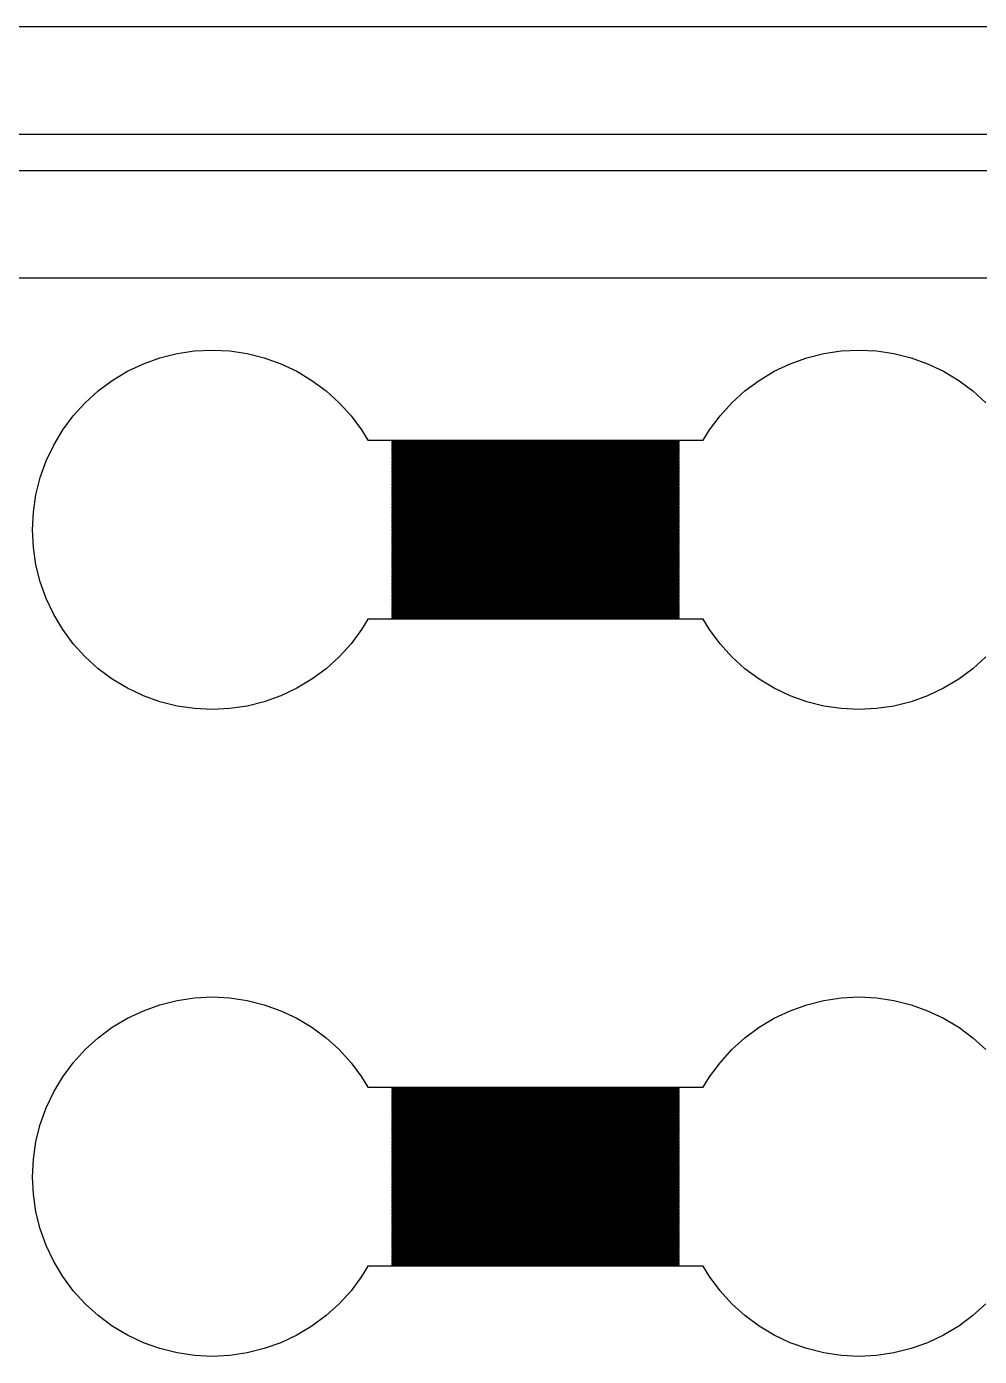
# Model space of a CAD drawing. Extents: x -16 to 132, y -40 to 113.
# Drawn here: x 57.18 to 70.74, y 57.27 to 76.18 of the extents above; entities that cross this region are included whole.
import ezdxf

# ---------------------------------------------------------------- set-up
doc = ezdxf.new("R2010")
doc.units = 0

msp = doc.modelspace()

# ---------------------------------------------------------------- linework, layer by layer
for p, q in [((-2.55649, 76.1837), (112.997, 76.1837)), ((111.463, 74.6498), (-1.0226, 74.6498)), ((-0.51129, 74.1385), (110.952, 74.1385)), ((109.418, 72.6046), (1.0226, 72.6046)), ((59.08, 71.4719), (59.3233, 71.5329)), ((59.3233, 71.5329), (59.5715, 71.5697)), ((59.5715, 71.5697), (59.8221, 71.582)), ((59.8221, 71.582), (60.0727, 71.5697)), ((60.0727, 71.5697), (60.3208, 71.5329)), ((60.3208, 71.5329), (60.5642, 71.4719)), ((68.2834, 71.4719), (68.5267, 71.5329)), ((68.5267, 71.5329), (68.7749, 71.5697)), ((68.7749, 71.5697), (69.0255, 71.582)), ((69.0255, 71.582), (69.2761, 71.5697)), ((69.2761, 71.5697), (69.5242, 71.5329)), ((69.5242, 71.5329), (69.7676, 71.4719)), ((58.617, 71.2801), (58.8438, 71.3874)), ((58.8438, 71.3874), (59.08, 71.4719)), ((60.5642, 71.4719), (60.8004, 71.3874)), ((60.8004, 71.3874), (61.0272, 71.2801)), ((67.8204, 71.2801), (68.0472, 71.3874)), ((68.0472, 71.3874), (68.2834, 71.4719)), ((69.7676, 71.4719), (70.0038, 71.3874)), ((70.0038, 71.3874), (70.2306, 71.2801)), ((58.2003, 71.0017), (58.4018, 71.1511)), ((58.4018, 71.1511), (58.617, 71.2801)), ((61.0272, 71.2801), (61.2424, 71.1511)), ((61.2424, 71.1511), (61.4439, 71.0017)), ((67.4037, 71.0017), (67.6052, 71.1511)), ((67.6052, 71.1511), (67.8204, 71.2801)), ((70.2306, 71.2801), (70.4458, 71.1511)), ((70.4458, 71.1511), (70.6473, 71.0017)), ((58.0144, 70.8332), (58.2003, 71.0017)), ((61.4439, 71.0017), (61.6298, 70.8332)), ((67.2178, 70.8332), (67.4037, 71.0017)), ((70.6473, 71.0017), (70.8332, 70.8332)), ((57.8459, 70.6473), (58.0144, 70.8332)), ((61.6298, 70.8332), (61.7983, 70.6473)), ((67.0493, 70.6473), (67.2178, 70.8332)), ((57.6965, 70.4458), (57.8459, 70.6473)), ((61.7983, 70.6473), (61.9477, 70.4458)), ((66.8998, 70.4458), (67.0493, 70.6473)), ((57.5675, 70.2306), (57.6965, 70.4458)), ((61.9477, 70.4458), (62.0359, 70.2986)), ((66.8116, 70.2986), (66.8998, 70.4458)), ((57.4602, 70.0038), (57.5675, 70.2306)), ((62.0359, 70.2986), (66.8116, 70.2986)), ((66.469, 70.2884), (62.3786, 70.2884)), ((62.3786, 70.2884), (62.3786, 70.2782)), ((62.3786, 70.2782), (66.469, 70.2782)), ((66.469, 70.2679), (62.3786, 70.2679)), ((62.3786, 70.2679), (62.3786, 70.2577)), ((62.3786, 70.2577), (66.469, 70.2577)), ((66.469, 70.2475), (62.3786, 70.2475)), ((62.3786, 70.2475), (62.3786, 70.2373)), ((62.3786, 70.2373), (66.469, 70.2373)), ((66.469, 70.227), (62.3786, 70.227)), ((62.3786, 70.227), (62.3786, 70.2168)), ((62.3786, 70.2168), (66.469, 70.2168)), ((66.469, 70.2066), (62.3786, 70.2066)), ((62.3786, 70.2066), (62.3786, 70.1964)), ((62.3786, 70.1964), (66.469, 70.1964)), ((66.469, 70.2782), (66.469, 70.2884)), ((66.469, 70.2577), (66.469, 70.2679)), ((66.469, 70.2373), (66.469, 70.2475)), ((66.469, 70.2168), (66.469, 70.227)), ((66.469, 70.1964), (66.469, 70.2066)), ((57.3757, 69.7676), (57.4602, 70.0038)), ((66.469, 70.1861), (62.3786, 70.1861)), ((62.3786, 70.1861), (62.3786, 70.1759)), ((62.3786, 70.1759), (66.469, 70.1759)), ((66.469, 70.1657), (62.3786, 70.1657)), ((62.3786, 70.1657), (62.3786, 70.1555)), ((62.3786, 70.1555), (66.469, 70.1555)), ((66.469, 70.1452), (62.3786, 70.1452)), ((62.3786, 70.1452), (62.3786, 70.135)), ((62.3786, 70.135), (66.469, 70.135)), ((66.469, 70.1248), (62.3786, 70.1248)), ((62.3786, 70.1248), (62.3786, 70.1145)), ((62.3786, 70.1145), (66.469, 70.1145)), ((66.469, 70.1043), (62.3786, 70.1043)), ((62.3786, 70.1043), (62.3786, 70.0941)), ((62.3786, 70.0941), (66.469, 70.0941)), ((66.469, 70.0839), (62.3786, 70.0839)), ((62.3786, 70.0839), (62.3786, 70.0737)), ((62.3786, 70.0737), (66.469, 70.0737)), ((66.469, 70.0634), (62.3786, 70.0634)), ((62.3786, 70.0634), (62.3786, 70.0532)), ((62.3786, 70.0532), (66.469, 70.0532)), ((66.469, 70.043), (62.3786, 70.043)), ((62.3786, 70.043), (62.3786, 70.0327)), ((62.3786, 70.0327), (66.469, 70.0327)), ((66.469, 70.0225), (62.3786, 70.0225)), ((62.3786, 70.0225), (62.3786, 70.0123)), ((62.3786, 70.0123), (66.469, 70.0123)), ((66.469, 70.0021), (62.3786, 70.0021)), ((62.3786, 70.0021), (62.3786, 69.9918)), ((66.469, 70.1759), (66.469, 70.1861)), ((66.469, 70.1555), (66.469, 70.1657)), ((66.469, 70.135), (66.469, 70.1452)), ((66.469, 70.1145), (66.469, 70.1248)), ((66.469, 70.0941), (66.469, 70.1043)), ((66.469, 70.0737), (66.469, 70.0839)), ((66.469, 70.0532), (66.469, 70.0634)), ((66.469, 70.0327), (66.469, 70.043)), ((66.469, 70.0123), (66.469, 70.0225)), ((66.469, 69.9918), (66.469, 70.0021)), ((62.3786, 69.9918), (66.469, 69.9918)), ((66.469, 69.9816), (62.3786, 69.9816)), ((62.3786, 69.9816), (62.3786, 69.9714)), ((62.3786, 69.9714), (66.469, 69.9714)), ((66.469, 69.9612), (62.3786, 69.9612)), ((62.3786, 69.9612), (62.3786, 69.9509)), ((62.3786, 69.9509), (66.469, 69.9509)), ((66.469, 69.9407), (62.3786, 69.9407)), ((62.3786, 69.9407), (62.3786, 69.9305)), ((62.3786, 69.9305), (66.469, 69.9305)), ((66.469, 69.9203), (62.3786, 69.9203)), ((62.3786, 69.9203), (62.3786, 69.91)), ((62.3786, 69.91), (66.469, 69.91)), ((66.469, 69.8998), (62.3786, 69.8998)), ((62.3786, 69.8998), (62.3786, 69.8896)), ((62.3786, 69.8896), (66.469, 69.8896)), ((66.469, 69.8793), (62.3786, 69.8793)), ((62.3786, 69.8793), (62.3786, 69.8691)), ((62.3786, 69.8691), (66.469, 69.8691)), ((66.469, 69.8589), (62.3786, 69.8589)), ((62.3786, 69.8589), (62.3786, 69.8487)), ((62.3786, 69.8487), (66.469, 69.8487)), ((66.469, 69.8385), (62.3786, 69.8385)), ((62.3786, 69.8385), (62.3786, 69.8282)), ((62.3786, 69.8282), (66.469, 69.8282)), ((66.469, 69.818), (62.3786, 69.818)), ((62.3786, 69.818), (62.3786, 69.8078)), ((62.3786, 69.8078), (66.469, 69.8078)), ((66.469, 69.9714), (66.469, 69.9816)), ((66.469, 69.9509), (66.469, 69.9612)), ((66.469, 69.9305), (66.469, 69.9407)), ((66.469, 69.91), (66.469, 69.9203)), ((66.469, 69.8896), (66.469, 69.8998)), ((66.469, 69.8691), (66.469, 69.8793)), ((66.469, 69.8487), (66.469, 69.8589)), ((66.469, 69.8282), (66.469, 69.8385)), ((66.469, 69.8078), (66.469, 69.818)), ((57.3147, 69.5242), (57.3757, 69.7676)), ((66.469, 69.7975), (62.3786, 69.7975)), ((62.3786, 69.7975), (62.3786, 69.7873)), ((62.3786, 69.7873), (66.469, 69.7873)), ((66.469, 69.7771), (62.3786, 69.7771)), ((62.3786, 69.7771), (62.3786, 69.7669)), ((62.3786, 69.7669), (66.469, 69.7669)), ((66.469, 69.7567), (62.3786, 69.7567)), ((62.3786, 69.7567), (62.3786, 69.7464)), ((62.3786, 69.7464), (66.469, 69.7464)), ((66.469, 69.7362), (62.3786, 69.7362)), ((62.3786, 69.7362), (62.3786, 69.726)), ((62.3786, 69.726), (66.469, 69.726)), ((66.469, 69.7157), (62.3786, 69.7157)), ((62.3786, 69.7157), (62.3786, 69.7055)), ((62.3786, 69.7055), (66.469, 69.7055)), ((66.469, 69.6953), (62.3786, 69.6953)), ((62.3786, 69.6953), (62.3786, 69.6851)), ((62.3786, 69.6851), (66.469, 69.6851)), ((66.469, 69.6748), (62.3786, 69.6748)), ((62.3786, 69.6748), (62.3786, 69.6646)), ((62.3786, 69.6646), (66.469, 69.6646)), ((66.469, 69.6544), (62.3786, 69.6544)), ((62.3786, 69.6544), (62.3786, 69.6442)), ((62.3786, 69.6442), (66.469, 69.6442)), ((66.469, 69.6339), (62.3786, 69.6339)), ((62.3786, 69.6339), (62.3786, 69.6237)), ((62.3786, 69.6237), (66.469, 69.6237)), ((66.469, 69.7873), (66.469, 69.7975)), ((66.469, 69.7669), (66.469, 69.7771)), ((66.469, 69.7464), (66.469, 69.7567)), ((66.469, 69.726), (66.469, 69.7362)), ((66.469, 69.7055), (66.469, 69.7157)), ((66.469, 69.6851), (66.469, 69.6953)), ((66.469, 69.6646), (66.469, 69.6748)), ((66.469, 69.6442), (66.469, 69.6544)), ((66.469, 69.6237), (66.469, 69.6339)), ((57.2779, 69.2761), (57.3147, 69.5242)), ((66.469, 69.6135), (62.3786, 69.6135)), ((62.3786, 69.6135), (62.3786, 69.6032)), ((62.3786, 69.6032), (66.469, 69.6032)), ((66.469, 69.593), (62.3786, 69.593)), ((62.3786, 69.593), (62.3786, 69.5828)), ((62.3786, 69.5828), (66.469, 69.5828)), ((66.469, 69.5726), (62.3786, 69.5726)), ((62.3786, 69.5726), (62.3786, 69.5623)), ((62.3786, 69.5623), (66.469, 69.5623)), ((66.469, 69.5521), (62.3786, 69.5521)), ((62.3786, 69.5521), (62.3786, 69.5419)), ((62.3786, 69.5419), (66.469, 69.5419)), ((66.469, 69.5317), (62.3786, 69.5317)), ((62.3786, 69.5317), (62.3786, 69.5214)), ((62.3786, 69.5214), (66.469, 69.5214)), ((66.469, 69.5112), (62.3786, 69.5112)), ((62.3786, 69.5112), (62.3786, 69.501)), ((62.3786, 69.501), (66.469, 69.501)), ((66.469, 69.4908), (62.3786, 69.4908)), ((62.3786, 69.4908), (62.3786, 69.4805)), ((62.3786, 69.4805), (66.469, 69.4805)), ((66.469, 69.4703), (62.3786, 69.4703)), ((62.3786, 69.4703), (62.3786, 69.4601)), ((62.3786, 69.4601), (66.469, 69.4601)), ((66.469, 69.4499), (62.3786, 69.4499)), ((62.3786, 69.4499), (62.3786, 69.4397)), ((62.3786, 69.4397), (66.469, 69.4397)), ((66.469, 69.6032), (66.469, 69.6135)), ((66.469, 69.5828), (66.469, 69.593)), ((66.469, 69.5623), (66.469, 69.5726)), ((66.469, 69.5419), (66.469, 69.5521)), ((66.469, 69.5214), (66.469, 69.5317)), ((66.469, 69.501), (66.469, 69.5112)), ((66.469, 69.4805), (66.469, 69.4908)), ((66.469, 69.4601), (66.469, 69.4703)), ((66.469, 69.4397), (66.469, 69.4499)), ((57.2656, 69.0255), (57.2779, 69.2761)), ((66.469, 69.4294), (62.3786, 69.4294)), ((62.3786, 69.4294), (62.3786, 69.4192)), ((62.3786, 69.4192), (66.469, 69.4192)), ((66.469, 69.409), (62.3786, 69.409)), ((62.3786, 69.409), (62.3786, 69.3987)), ((62.3786, 69.3987), (66.469, 69.3987)), ((66.469, 69.3885), (62.3786, 69.3885)), ((62.3786, 69.3885), (62.3786, 69.3783)), ((62.3786, 69.3783), (66.469, 69.3783)), ((66.469, 69.3681), (62.3786, 69.3681)), ((62.3786, 69.3681), (62.3786, 69.3578)), ((62.3786, 69.3578), (66.469, 69.3578)), ((66.469, 69.3476), (62.3786, 69.3476)), ((62.3786, 69.3476), (62.3786, 69.3374)), ((62.3786, 69.3374), (66.469, 69.3374)), ((66.469, 69.3272), (62.3786, 69.3272)), ((62.3786, 69.3272), (62.3786, 69.3169)), ((62.3786, 69.3169), (66.469, 69.3169)), ((66.469, 69.3067), (62.3786, 69.3067)), ((62.3786, 69.3067), (62.3786, 69.2965)), ((62.3786, 69.2965), (66.469, 69.2965)), ((66.469, 69.2862), (62.3786, 69.2862)), ((62.3786, 69.2862), (62.3786, 69.276)), ((62.3786, 69.276), (66.469, 69.276)), ((66.469, 69.2658), (62.3786, 69.2658)), ((62.3786, 69.2658), (62.3786, 69.2556)), ((62.3786, 69.2556), (66.469, 69.2556)), ((66.469, 69.2453), (62.3786, 69.2453)), ((62.3786, 69.2453), (62.3786, 69.2351)), ((66.469, 69.4192), (66.469, 69.4294)), ((66.469, 69.3987), (66.469, 69.409)), ((66.469, 69.3783), (66.469, 69.3885)), ((66.469, 69.3578), (66.469, 69.3681)), ((66.469, 69.3374), (66.469, 69.3476)), ((66.469, 69.3169), (66.469, 69.3272)), ((66.469, 69.2965), (66.469, 69.3067)), ((66.469, 69.276), (66.469, 69.2862)), ((66.469, 69.2556), (66.469, 69.2658)), ((66.469, 69.2351), (66.469, 69.2453)), ((62.3786, 69.2351), (66.469, 69.2351)), ((66.469, 69.2249), (62.3786, 69.2249)), ((62.3786, 69.2249), (62.3786, 69.2147)), ((62.3786, 69.2147), (66.469, 69.2147)), ((66.469, 69.2044), (62.3786, 69.2044)), ((62.3786, 69.2044), (62.3786, 69.1942)), ((62.3786, 69.1942), (66.469, 69.1942)), ((66.469, 69.184), (62.3786, 69.184)), ((62.3786, 69.184), (62.3786, 69.1738)), ((62.3786, 69.1738), (66.469, 69.1738)), ((66.469, 69.1635), (62.3786, 69.1635)), ((62.3786, 69.1635), (62.3786, 69.1533)), ((62.3786, 69.1533), (66.469, 69.1533)), ((66.469, 69.1431), (62.3786, 69.1431)), ((62.3786, 69.1431), (62.3786, 69.1329)), ((62.3786, 69.1329), (66.469, 69.1329)), ((66.469, 69.1226), (62.3786, 69.1226)), ((62.3786, 69.1226), (62.3786, 69.1124)), ((62.3786, 69.1124), (66.469, 69.1124)), ((66.469, 69.1022), (62.3786, 69.1022)), ((62.3786, 69.1022), (62.3786, 69.0919)), ((62.3786, 69.0919), (66.469, 69.0919)), ((66.469, 69.0817), (62.3786, 69.0817)), ((62.3786, 69.0817), (62.3786, 69.0715)), ((62.3786, 69.0715), (66.469, 69.0715)), ((66.469, 69.0613), (62.3786, 69.0613)), ((62.3786, 69.0613), (62.3786, 69.0511)), ((62.3786, 69.0511), (66.469, 69.0511)), ((66.469, 69.2147), (66.469, 69.2249)), ((66.469, 69.1942), (66.469, 69.2044)), ((66.469, 69.1738), (66.469, 69.184)), ((66.469, 69.1533), (66.469, 69.1635)), ((66.469, 69.1329), (66.469, 69.1431)), ((66.469, 69.1124), (66.469, 69.1226)), ((66.469, 69.0919), (66.469, 69.1022)), ((66.469, 69.0715), (66.469, 69.0817)), ((66.469, 69.0511), (66.469, 69.0613)), ((57.2779, 68.7749), (57.2656, 69.0255)), ((66.469, 69.0408), (62.3786, 69.0408)), ((62.3786, 69.0408), (62.3786, 69.0306)), ((62.3786, 69.0306), (66.469, 69.0306)), ((66.469, 69.0204), (62.3786, 69.0204)), ((62.3786, 69.0204), (62.3786, 69.0101)), ((62.3786, 69.0101), (66.469, 69.0101)), ((66.469, 68.9999), (62.3786, 68.9999)), ((62.3786, 68.9999), (62.3786, 68.9897)), ((62.3786, 68.9897), (66.469, 68.9897)), ((66.469, 68.9795), (62.3786, 68.9795)), ((62.3786, 68.9795), (62.3786, 68.9693)), ((62.3786, 68.9693), (66.469, 68.9693)), ((66.469, 68.959), (62.3786, 68.959)), ((62.3786, 68.959), (62.3786, 68.9488)), ((62.3786, 68.9488), (66.469, 68.9488)), ((66.469, 68.9386), (62.3786, 68.9386)), ((62.3786, 68.9386), (62.3786, 68.9284)), ((62.3786, 68.9284), (66.469, 68.9284)), ((66.469, 68.9181), (62.3786, 68.9181)), ((62.3786, 68.9181), (62.3786, 68.9079)), ((62.3786, 68.9079), (66.469, 68.9079)), ((66.469, 68.8977), (62.3786, 68.8977)), ((62.3786, 68.8977), (62.3786, 68.8875)), ((62.3786, 68.8875), (66.469, 68.8875)), ((66.469, 68.8772), (62.3786, 68.8772)), ((62.3786, 68.8772), (62.3786, 68.867)), ((62.3786, 68.867), (66.469, 68.867)), ((66.469, 69.0306), (66.469, 69.0408)), ((66.469, 69.0101), (66.469, 69.0204)), ((66.469, 68.9897), (66.469, 68.9999)), ((66.469, 68.9693), (66.469, 68.9795)), ((66.469, 68.9488), (66.469, 68.959)), ((66.469, 68.9284), (66.469, 68.9386)), ((66.469, 68.9079), (66.469, 68.9181)), ((66.469, 68.8875), (66.469, 68.8977)), ((66.469, 68.867), (66.469, 68.8772)), ((57.3147, 68.5267), (57.2779, 68.7749)), ((66.469, 68.8568), (62.3786, 68.8568)), ((62.3786, 68.8568), (62.3786, 68.8465)), ((62.3786, 68.8465), (66.469, 68.8465)), ((66.469, 68.8363), (62.3786, 68.8363)), ((62.3786, 68.8363), (62.3786, 68.8261)), ((62.3786, 68.8261), (66.469, 68.8261)), ((66.469, 68.8159), (62.3786, 68.8159)), ((62.3786, 68.8159), (62.3786, 68.8056)), ((62.3786, 68.8056), (66.469, 68.8056)), ((66.469, 68.7954), (62.3786, 68.7954)), ((62.3786, 68.7954), (62.3786, 68.7852)), ((62.3786, 68.7852), (66.469, 68.7852)), ((66.469, 68.775), (62.3786, 68.775)), ((62.3786, 68.775), (62.3786, 68.7647)), ((62.3786, 68.7647), (66.469, 68.7647)), ((66.469, 68.7545), (62.3786, 68.7545)), ((62.3786, 68.7545), (62.3786, 68.7443)), ((62.3786, 68.7443), (66.469, 68.7443)), ((66.469, 68.7341), (62.3786, 68.7341)), ((62.3786, 68.7341), (62.3786, 68.7238)), ((62.3786, 68.7238), (66.469, 68.7238)), ((66.469, 68.7136), (62.3786, 68.7136)), ((62.3786, 68.7136), (62.3786, 68.7034)), ((62.3786, 68.7034), (66.469, 68.7034)), ((66.469, 68.6931), (62.3786, 68.6931)), ((62.3786, 68.6931), (62.3786, 68.6829)), ((62.3786, 68.6829), (66.469, 68.6829)), ((66.469, 68.8465), (66.469, 68.8568)), ((66.469, 68.8261), (66.469, 68.8363)), ((66.469, 68.8056), (66.469, 68.8159)), ((66.469, 68.7852), (66.469, 68.7954)), ((66.469, 68.7647), (66.469, 68.775)), ((66.469, 68.7443), (66.469, 68.7545)), ((66.469, 68.7238), (66.469, 68.7341)), ((66.469, 68.7034), (66.469, 68.7136)), ((66.469, 68.6829), (66.469, 68.6931)), ((57.3757, 68.2834), (57.3147, 68.5267)), ((66.469, 68.6727), (62.3786, 68.6727)), ((62.3786, 68.6727), (62.3786, 68.6625)), ((62.3786, 68.6625), (66.469, 68.6625)), ((66.469, 68.6523), (62.3786, 68.6523)), ((62.3786, 68.6523), (62.3786, 68.642)), ((62.3786, 68.642), (66.469, 68.642)), ((66.469, 68.6318), (62.3786, 68.6318)), ((62.3786, 68.6318), (62.3786, 68.6216)), ((62.3786, 68.6216), (66.469, 68.6216)), ((66.469, 68.6113), (62.3786, 68.6113)), ((62.3786, 68.6113), (62.3786, 68.6011)), ((62.3786, 68.6011), (66.469, 68.6011)), ((66.469, 68.5909), (62.3786, 68.5909)), ((62.3786, 68.5909), (62.3786, 68.5807)), ((62.3786, 68.5807), (66.469, 68.5807)), ((66.469, 68.5704), (62.3786, 68.5704)), ((62.3786, 68.5704), (62.3786, 68.5602)), ((62.3786, 68.5602), (66.469, 68.5602)), ((66.469, 68.55), (62.3786, 68.55)), ((62.3786, 68.55), (62.3786, 68.5398)), ((62.3786, 68.5398), (66.469, 68.5398)), ((66.469, 68.5295), (62.3786, 68.5295)), ((62.3786, 68.5295), (62.3786, 68.5193)), ((62.3786, 68.5193), (66.469, 68.5193)), ((66.469, 68.5091), (62.3786, 68.5091)), ((62.3786, 68.5091), (62.3786, 68.4989)), ((62.3786, 68.4989), (66.469, 68.4989)), ((66.469, 68.4886), (62.3786, 68.4886)), ((62.3786, 68.4886), (62.3786, 68.4784)), ((66.469, 68.6625), (66.469, 68.6727)), ((66.469, 68.642), (66.469, 68.6523)), ((66.469, 68.6216), (66.469, 68.6318)), ((66.469, 68.6011), (66.469, 68.6113)), ((66.469, 68.5807), (66.469, 68.5909)), ((66.469, 68.5602), (66.469, 68.5704)), ((66.469, 68.5398), (66.469, 68.55)), ((66.469, 68.5193), (66.469, 68.5295)), ((66.469, 68.4989), (66.469, 68.5091)), ((66.469, 68.4784), (66.469, 68.4886)), ((62.3786, 68.4784), (66.469, 68.4784)), ((66.469, 68.4682), (62.3786, 68.4682)), ((62.3786, 68.4682), (62.3786, 68.458)), ((62.3786, 68.458), (66.469, 68.458)), ((66.469, 68.4477), (62.3786, 68.4477)), ((62.3786, 68.4477), (62.3786, 68.4375)), ((62.3786, 68.4375), (66.469, 68.4375)), ((66.469, 68.4273), (62.3786, 68.4273)), ((62.3786, 68.4273), (62.3786, 68.4171)), ((62.3786, 68.4171), (66.469, 68.4171)), ((66.469, 68.4068), (62.3786, 68.4068)), ((62.3786, 68.4068), (62.3786, 68.3966)), ((62.3786, 68.3966), (66.469, 68.3966)), ((66.469, 68.3864), (62.3786, 68.3864)), ((62.3786, 68.3864), (62.3786, 68.3761)), ((62.3786, 68.3761), (66.469, 68.3761)), ((66.469, 68.3659), (62.3786, 68.3659)), ((62.3786, 68.3659), (62.3786, 68.3557)), ((62.3786, 68.3557), (66.469, 68.3557)), ((66.469, 68.3455), (62.3786, 68.3455)), ((62.3786, 68.3455), (62.3786, 68.3353)), ((62.3786, 68.3353), (66.469, 68.3353)), ((66.469, 68.325), (62.3786, 68.325)), ((62.3786, 68.325), (62.3786, 68.3148)), ((62.3786, 68.3148), (66.469, 68.3148)), ((66.469, 68.3046), (62.3786, 68.3046)), ((62.3786, 68.3046), (62.3786, 68.2943)), ((66.469, 68.458), (66.469, 68.4682)), ((66.469, 68.4375), (66.469, 68.4477)), ((66.469, 68.4171), (66.469, 68.4273)), ((66.469, 68.3966), (66.469, 68.4068)), ((66.469, 68.3761), (66.469, 68.3864)), ((66.469, 68.3557), (66.469, 68.3659)), ((66.469, 68.3353), (66.469, 68.3455)), ((66.469, 68.3148), (66.469, 68.325)), ((66.469, 68.2943), (66.469, 68.3046)), ((57.4602, 68.0472), (57.3757, 68.2834)), ((62.3786, 68.2943), (66.469, 68.2943)), ((66.469, 68.2841), (62.3786, 68.2841)), ((62.3786, 68.2841), (62.3786, 68.2739)), ((62.3786, 68.2739), (66.469, 68.2739)), ((66.469, 68.2637), (62.3786, 68.2637)), ((62.3786, 68.2637), (62.3786, 68.2534)), ((62.3786, 68.2534), (66.469, 68.2534)), ((66.469, 68.2432), (62.3786, 68.2432)), ((62.3786, 68.2432), (62.3786, 68.233)), ((62.3786, 68.233), (66.469, 68.233)), ((66.469, 68.2228), (62.3786, 68.2228)), ((62.3786, 68.2228), (62.3786, 68.2125)), ((62.3786, 68.2125), (66.469, 68.2125)), ((66.469, 68.2023), (62.3786, 68.2023)), ((62.3786, 68.2023), (62.3786, 68.1921)), ((62.3786, 68.1921), (66.469, 68.1921)), ((66.469, 68.1819), (62.3786, 68.1819)), ((62.3786, 68.1819), (62.3786, 68.1716)), ((62.3786, 68.1716), (66.469, 68.1716)), ((66.469, 68.1614), (62.3786, 68.1614)), ((62.3786, 68.1614), (62.3786, 68.1512)), ((62.3786, 68.1512), (66.469, 68.1512)), ((66.469, 68.141), (62.3786, 68.141)), ((62.3786, 68.141), (62.3786, 68.1307)), ((62.3786, 68.1307), (66.469, 68.1307)), ((66.469, 68.1205), (62.3786, 68.1205)), ((62.3786, 68.1205), (62.3786, 68.1103)), ((62.3786, 68.1103), (66.469, 68.1103)), ((66.469, 68.2739), (66.469, 68.2841)), ((66.469, 68.2534), (66.469, 68.2637)), ((66.469, 68.233), (66.469, 68.2432)), ((66.469, 68.2125), (66.469, 68.2228)), ((66.469, 68.1921), (66.469, 68.2023)), ((66.469, 68.1716), (66.469, 68.1819)), ((66.469, 68.1512), (66.469, 68.1614)), ((66.469, 68.1307), (66.469, 68.141)), ((66.469, 68.1103), (66.469, 68.1205)), ((57.5675, 67.8204), (57.4602, 68.0472)), ((66.469, 68.1), (62.3786, 68.1)), ((62.3786, 68.1), (62.3786, 68.0898)), ((62.3786, 68.0898), (66.469, 68.0898)), ((66.469, 68.0796), (62.3786, 68.0796)), ((62.3786, 68.0796), (62.3786, 68.0694)), ((62.3786, 68.0694), (66.469, 68.0694)), ((66.469, 68.0591), (62.3786, 68.0591)), ((62.3786, 68.0591), (62.3786, 68.0489)), ((62.3786, 68.0489), (66.469, 68.0489)), ((66.469, 68.0387), (62.3786, 68.0387)), ((62.3786, 68.0387), (62.3786, 68.0285)), ((62.3786, 68.0285), (66.469, 68.0285)), ((66.469, 68.0182), (62.3786, 68.0182)), ((62.3786, 68.0182), (62.3786, 68.008)), ((62.3786, 68.008), (66.469, 68.008)), ((66.469, 67.9978), (62.3786, 67.9978)), ((62.3786, 67.9978), (62.3786, 67.9875)), ((62.3786, 67.9875), (66.469, 67.9875)), ((66.469, 67.9773), (62.3786, 67.9773)), ((62.3786, 67.9773), (62.3786, 67.9671)), ((62.3786, 67.9671), (66.469, 67.9671)), ((66.469, 67.9569), (62.3786, 67.9569)), ((62.3786, 67.9569), (62.3786, 67.9467)), ((62.3786, 67.9467), (66.469, 67.9467)), ((66.469, 67.9364), (62.3786, 67.9364)), ((62.3786, 67.9364), (62.3786, 67.9262)), ((62.3786, 67.9262), (66.469, 67.9262)), ((66.469, 67.916), (62.3786, 67.916)), ((62.3786, 67.916), (62.3786, 67.9058)), ((66.469, 68.0898), (66.469, 68.1)), ((66.469, 68.0694), (66.469, 68.0796)), ((66.469, 68.0489), (66.469, 68.0591)), ((66.469, 68.0285), (66.469, 68.0387)), ((66.469, 68.008), (66.469, 68.0182)), ((66.469, 67.9875), (66.469, 67.9978)), ((66.469, 67.9671), (66.469, 67.9773)), ((66.469, 67.9467), (66.469, 67.9569)), ((66.469, 67.9262), (66.469, 67.9364)), ((66.469, 67.9058), (66.469, 67.916)), ((57.6965, 67.6052), (57.5675, 67.8204)), ((62.0359, 67.7524), (61.9477, 67.6052)), ((66.8116, 67.7524), (62.0359, 67.7524)), ((62.3786, 67.9058), (66.469, 67.9058)), ((66.469, 67.8955), (62.3786, 67.8955)), ((62.3786, 67.8955), (62.3786, 67.8853)), ((62.3786, 67.8853), (66.469, 67.8853)), ((66.469, 67.8751), (62.3786, 67.8751)), ((62.3786, 67.8751), (62.3786, 67.8649)), ((62.3786, 67.8649), (66.469, 67.8649)), ((66.469, 67.8546), (62.3786, 67.8546)), ((62.3786, 67.8546), (62.3786, 67.8444)), ((62.3786, 67.8444), (66.469, 67.8444)), ((66.469, 67.8342), (62.3786, 67.8342)), ((62.3786, 67.8342), (62.3786, 67.8239)), ((62.3786, 67.8239), (66.469, 67.8239)), ((66.469, 67.8137), (62.3786, 67.8137)), ((62.3786, 67.8137), (62.3786, 67.8035)), ((62.3786, 67.8035), (66.469, 67.8035)), ((66.469, 67.7933), (62.3786, 67.7933)), ((62.3786, 67.7933), (62.3786, 67.783)), ((62.3786, 67.783), (66.469, 67.783)), ((66.469, 67.7728), (62.3786, 67.7728)), ((62.3786, 67.7728), (62.3786, 67.7626)), ((62.3786, 67.7626), (66.469, 67.7626)), ((66.469, 67.8853), (66.469, 67.8955)), ((66.469, 67.8649), (66.469, 67.8751)), ((66.469, 67.8444), (66.469, 67.8546)), ((66.469, 67.8239), (66.469, 67.8342)), ((66.469, 67.8035), (66.469, 67.8137)), ((66.469, 67.783), (66.469, 67.7933)), ((66.469, 67.7626), (66.469, 67.7728)), ((66.8998, 67.6052), (66.8116, 67.7524)), ((57.8459, 67.4037), (57.6965, 67.6052)), ((61.9477, 67.6052), (61.7983, 67.4037)), ((67.0493, 67.4037), (66.8998, 67.6052)), ((58.0144, 67.2178), (57.8459, 67.4037)), ((61.7983, 67.4037), (61.6298, 67.2178)), ((67.2178, 67.2178), (67.0493, 67.4037)), ((58.2003, 67.0493), (58.0144, 67.2178)), ((61.6298, 67.2178), (61.4439, 67.0493)), ((67.4037, 67.0493), (67.2178, 67.2178)), ((70.8332, 67.2178), (70.6473, 67.0493)), ((58.4018, 66.8999), (58.2003, 67.0493)), ((61.4439, 67.0493), (61.2424, 66.8999)), ((67.6052, 66.8999), (67.4037, 67.0493)), ((70.6473, 67.0493), (70.4458, 66.8999)), ((58.617, 66.7709), (58.4018, 66.8999)), ((61.2424, 66.8999), (61.0272, 66.7709)), ((67.8204, 66.7709), (67.6052, 66.8999)), ((70.4458, 66.8999), (70.2306, 66.7709)), ((58.8438, 66.6636), (58.617, 66.7709)), ((59.08, 66.5791), (58.8438, 66.6636)), ((60.8004, 66.6636), (60.5642, 66.5791)), ((61.0272, 66.7709), (60.8004, 66.6636)), ((68.0472, 66.6636), (67.8204, 66.7709)), ((68.2834, 66.5791), (68.0472, 66.6636)), ((70.0038, 66.6636), (69.7676, 66.5791)), ((70.2306, 66.7709), (70.0038, 66.6636)), ((59.3233, 66.5181), (59.08, 66.5791)), ((59.5715, 66.4813), (59.3233, 66.5181)), ((59.8221, 66.469), (59.5715, 66.4813)), ((60.0727, 66.4813), (59.8221, 66.469)), ((60.3208, 66.5181), (60.0727, 66.4813)), ((60.5642, 66.5791), (60.3208, 66.5181)), ((68.5267, 66.5181), (68.2834, 66.5791)), ((68.7749, 66.4813), (68.5267, 66.5181)), ((69.0255, 66.469), (68.7749, 66.4813)), ((69.2761, 66.4813), (69.0255, 66.469)), ((69.5242, 66.5181), (69.2761, 66.4813)), ((69.7676, 66.5791), (69.5242, 66.5181)), ((58.8438, 62.184), (59.08, 62.2685)), ((59.08, 62.2685), (59.3233, 62.3295)), ((59.3233, 62.3295), (59.5715, 62.3663)), ((59.5715, 62.3663), (59.8221, 62.3786)), ((59.8221, 62.3786), (60.0727, 62.3663)), ((60.0727, 62.3663), (60.3208, 62.3295)), ((60.3208, 62.3295), (60.5642, 62.2685)), ((60.5642, 62.2685), (60.8004, 62.184)), ((68.0472, 62.184), (68.2834, 62.2685)), ((68.2834, 62.2685), (68.5267, 62.3295)), ((68.5267, 62.3295), (68.7749, 62.3663)), ((68.7749, 62.3663), (69.0255, 62.3786)), ((69.0255, 62.3786), (69.2761, 62.3663)), ((69.2761, 62.3663), (69.5242, 62.3295)), ((69.5242, 62.3295), (69.7676, 62.2685)), ((69.7676, 62.2685), (70.0038, 62.184)), ((58.4018, 61.9477), (58.617, 62.0767)), ((58.617, 62.0767), (58.8438, 62.184)), ((60.8004, 62.184), (61.0272, 62.0767)), ((61.0272, 62.0767), (61.2424, 61.9477)), ((67.6052, 61.9477), (67.8204, 62.0767)), ((67.8204, 62.0767), (68.0472, 62.184)), ((70.0038, 62.184), (70.2306, 62.0767)), ((70.2306, 62.0767), (70.4458, 61.9477)), ((58.2003, 61.7983), (58.4018, 61.9477)), ((61.2424, 61.9477), (61.4439, 61.7983)), ((67.4037, 61.7983), (67.6052, 61.9477)), ((70.4458, 61.9477), (70.6473, 61.7983)), ((58.0144, 61.6298), (58.2003, 61.7983)), ((61.4439, 61.7983), (61.6298, 61.6298)), ((67.2178, 61.6298), (67.4037, 61.7983)), ((70.6473, 61.7983), (70.8332, 61.6298)), ((57.8459, 61.4439), (58.0144, 61.6298)), ((61.6298, 61.6298), (61.7983, 61.4439)), ((67.0493, 61.4439), (67.2178, 61.6298)), ((57.6965, 61.2424), (57.8459, 61.4439)), ((61.7983, 61.4439), (61.9477, 61.2424)), ((66.8998, 61.2424), (67.0493, 61.4439)), ((57.5675, 61.0272), (57.6965, 61.2424)), ((61.9477, 61.2424), (62.0359, 61.0952)), ((66.8116, 61.0952), (66.8998, 61.2424)), ((57.4602, 60.8004), (57.5675, 61.0272)), ((62.0359, 61.0952), (66.8116, 61.0952)), ((66.469, 61.085), (62.3786, 61.085)), ((62.3786, 61.085), (62.3786, 61.0748)), ((62.3786, 61.0748), (66.469, 61.0748)), ((66.469, 61.0645), (62.3786, 61.0645)), ((62.3786, 61.0645), (62.3786, 61.0543)), ((62.3786, 61.0543), (66.469, 61.0543)), ((66.469, 61.0441), (62.3786, 61.0441)), ((62.3786, 61.0441), (62.3786, 61.0339)), ((62.3786, 61.0339), (66.469, 61.0339)), ((66.469, 61.0236), (62.3786, 61.0236)), ((62.3786, 61.0236), (62.3786, 61.0134)), ((62.3786, 61.0134), (66.469, 61.0134)), ((66.469, 61.0032), (62.3786, 61.0032)), ((62.3786, 61.0032), (62.3786, 60.993)), ((62.3786, 60.993), (66.469, 60.993)), ((66.469, 60.9827), (62.3786, 60.9827)), ((62.3786, 60.9827), (62.3786, 60.9725)), ((62.3786, 60.9725), (66.469, 60.9725)), ((66.469, 60.9623), (62.3786, 60.9623)), ((62.3786, 60.9623), (62.3786, 60.9521)), ((62.3786, 60.9521), (66.469, 60.9521)), ((66.469, 60.9418), (62.3786, 60.9418)), ((62.3786, 60.9418), (62.3786, 60.9316)), ((62.3786, 60.9316), (66.469, 60.9316)), ((66.469, 60.9214), (62.3786, 60.9214)), ((62.3786, 60.9214), (62.3786, 60.9111)), ((66.469, 61.0748), (66.469, 61.085)), ((66.469, 61.0543), (66.469, 61.0645)), ((66.469, 61.0339), (66.469, 61.0441)), ((66.469, 61.0134), (66.469, 61.0236)), ((66.469, 60.993), (66.469, 61.0032)), ((66.469, 60.9725), (66.469, 60.9827)), ((66.469, 60.9521), (66.469, 60.9623)), ((66.469, 60.9316), (66.469, 60.9418)), ((66.469, 60.9111), (66.469, 60.9214)), ((57.3757, 60.5642), (57.4602, 60.8004)), ((62.3786, 60.9111), (66.469, 60.9111)), ((66.469, 60.9009), (62.3786, 60.9009)), ((62.3786, 60.9009), (62.3786, 60.8907)), ((62.3786, 60.8907), (66.469, 60.8907)), ((66.469, 60.8805), (62.3786, 60.8805)), ((62.3786, 60.8805), (62.3786, 60.8703)), ((62.3786, 60.8703), (66.469, 60.8703)), ((66.469, 60.86), (62.3786, 60.86)), ((62.3786, 60.86), (62.3786, 60.8498)), ((62.3786, 60.8498), (66.469, 60.8498)), ((66.469, 60.8396), (62.3786, 60.8396)), ((62.3786, 60.8396), (62.3786, 60.8293)), ((62.3786, 60.8293), (66.469, 60.8293)), ((66.469, 60.8191), (62.3786, 60.8191)), ((62.3786, 60.8191), (62.3786, 60.8089)), ((62.3786, 60.8089), (66.469, 60.8089)), ((66.469, 60.7987), (62.3786, 60.7987)), ((62.3786, 60.7987), (62.3786, 60.7884)), ((62.3786, 60.7884), (66.469, 60.7884)), ((66.469, 60.7782), (62.3786, 60.7782)), ((62.3786, 60.7782), (62.3786, 60.768)), ((62.3786, 60.768), (66.469, 60.768)), ((66.469, 60.7578), (62.3786, 60.7578)), ((62.3786, 60.7578), (62.3786, 60.7475)), ((62.3786, 60.7475), (66.469, 60.7475)), ((66.469, 60.7373), (62.3786, 60.7373)), ((62.3786, 60.7373), (62.3786, 60.7271)), ((66.469, 60.8907), (66.469, 60.9009)), ((66.469, 60.8703), (66.469, 60.8805)), ((66.469, 60.8498), (66.469, 60.86)), ((66.469, 60.8293), (66.469, 60.8396)), ((66.469, 60.8089), (66.469, 60.8191)), ((66.469, 60.7884), (66.469, 60.7987)), ((66.469, 60.768), (66.469, 60.7782)), ((66.469, 60.7475), (66.469, 60.7578)), ((66.469, 60.7271), (66.469, 60.7373)), ((57.3147, 60.3208), (57.3757, 60.5642)), ((62.3786, 60.7271), (66.469, 60.7271)), ((66.469, 60.7169), (62.3786, 60.7169)), ((62.3786, 60.7169), (62.3786, 60.7066)), ((62.3786, 60.7066), (66.469, 60.7066)), ((66.469, 60.6964), (62.3786, 60.6964)), ((62.3786, 60.6964), (62.3786, 60.6862)), ((62.3786, 60.6862), (66.469, 60.6862)), ((66.469, 60.6759), (62.3786, 60.6759)), ((62.3786, 60.6759), (62.3786, 60.6657)), ((62.3786, 60.6657), (66.469, 60.6657)), ((66.469, 60.6555), (62.3786, 60.6555)), ((62.3786, 60.6555), (62.3786, 60.6453)), ((62.3786, 60.6453), (66.469, 60.6453)), ((66.469, 60.6351), (62.3786, 60.6351)), ((62.3786, 60.6351), (62.3786, 60.6248)), ((62.3786, 60.6248), (66.469, 60.6248)), ((66.469, 60.6146), (62.3786, 60.6146)), ((62.3786, 60.6146), (62.3786, 60.6044)), ((62.3786, 60.6044), (66.469, 60.6044)), ((66.469, 60.5941), (62.3786, 60.5941)), ((62.3786, 60.5941), (62.3786, 60.5839)), ((62.3786, 60.5839), (66.469, 60.5839)), ((66.469, 60.5737), (62.3786, 60.5737)), ((62.3786, 60.5737), (62.3786, 60.5635)), ((62.3786, 60.5635), (66.469, 60.5635)), ((66.469, 60.5533), (62.3786, 60.5533)), ((62.3786, 60.5533), (62.3786, 60.543)), ((62.3786, 60.543), (66.469, 60.543)), ((66.469, 60.7066), (66.469, 60.7169)), ((66.469, 60.6862), (66.469, 60.6964)), ((66.469, 60.6657), (66.469, 60.6759)), ((66.469, 60.6453), (66.469, 60.6555)), ((66.469, 60.6248), (66.469, 60.6351)), ((66.469, 60.6044), (66.469, 60.6146)), ((66.469, 60.5839), (66.469, 60.5941)), ((66.469, 60.5635), (66.469, 60.5737)), ((66.469, 60.543), (66.469, 60.5533)), ((66.469, 60.5328), (62.3786, 60.5328)), ((62.3786, 60.5328), (62.3786, 60.5226)), ((62.3786, 60.5226), (66.469, 60.5226)), ((66.469, 60.5123), (62.3786, 60.5123)), ((62.3786, 60.5123), (62.3786, 60.5021)), ((62.3786, 60.5021), (66.469, 60.5021)), ((66.469, 60.4919), (62.3786, 60.4919)), ((62.3786, 60.4919), (62.3786, 60.4817)), ((62.3786, 60.4817), (66.469, 60.4817)), ((66.469, 60.4714), (62.3786, 60.4714)), ((62.3786, 60.4714), (62.3786, 60.4612)), ((62.3786, 60.4612), (66.469, 60.4612)), ((66.469, 60.451), (62.3786, 60.451)), ((62.3786, 60.451), (62.3786, 60.4408)), ((62.3786, 60.4408), (66.469, 60.4408)), ((66.469, 60.4305), (62.3786, 60.4305)), ((62.3786, 60.4305), (62.3786, 60.4203)), ((62.3786, 60.4203), (66.469, 60.4203)), ((66.469, 60.4101), (62.3786, 60.4101)), ((62.3786, 60.4101), (62.3786, 60.3998)), ((62.3786, 60.3998), (66.469, 60.3998)), ((66.469, 60.3896), (62.3786, 60.3896)), ((62.3786, 60.3896), (62.3786, 60.3794)), ((62.3786, 60.3794), (66.469, 60.3794)), ((66.469, 60.3692), (62.3786, 60.3692)), ((62.3786, 60.3692), (62.3786, 60.3589)), ((62.3786, 60.3589), (66.469, 60.3589)), ((66.469, 60.5226), (66.469, 60.5328)), ((66.469, 60.5021), (66.469, 60.5123)), ((66.469, 60.4817), (66.469, 60.4919)), ((66.469, 60.4612), (66.469, 60.4714)), ((66.469, 60.4408), (66.469, 60.451)), ((66.469, 60.4203), (66.469, 60.4305)), ((66.469, 60.3998), (66.469, 60.4101)), ((66.469, 60.3794), (66.469, 60.3896)), ((66.469, 60.3589), (66.469, 60.3692)), ((57.2779, 60.0727), (57.3147, 60.3208)), ((66.469, 60.3487), (62.3786, 60.3487)), ((62.3786, 60.3487), (62.3786, 60.3385)), ((62.3786, 60.3385), (66.469, 60.3385)), ((66.469, 60.3283), (62.3786, 60.3283)), ((62.3786, 60.3283), (62.3786, 60.318)), ((62.3786, 60.318), (66.469, 60.318)), ((66.469, 60.3078), (62.3786, 60.3078)), ((62.3786, 60.3078), (62.3786, 60.2976)), ((62.3786, 60.2976), (66.469, 60.2976)), ((66.469, 60.2874), (62.3786, 60.2874)), ((62.3786, 60.2874), (62.3786, 60.2771)), ((62.3786, 60.2771), (66.469, 60.2771)), ((66.469, 60.2669), (62.3786, 60.2669)), ((62.3786, 60.2669), (62.3786, 60.2567)), ((62.3786, 60.2567), (66.469, 60.2567)), ((66.469, 60.2465), (62.3786, 60.2465)), ((62.3786, 60.2465), (62.3786, 60.2362)), ((62.3786, 60.2362), (66.469, 60.2362)), ((66.469, 60.226), (62.3786, 60.226)), ((62.3786, 60.226), (62.3786, 60.2158)), ((62.3786, 60.2158), (66.469, 60.2158)), ((66.469, 60.2056), (62.3786, 60.2056)), ((62.3786, 60.2056), (62.3786, 60.1953)), ((62.3786, 60.1953), (66.469, 60.1953)), ((66.469, 60.1851), (62.3786, 60.1851)), ((62.3786, 60.1851), (62.3786, 60.1749)), ((62.3786, 60.1749), (66.469, 60.1749)), ((66.469, 60.1647), (62.3786, 60.1647)), ((62.3786, 60.1647), (62.3786, 60.1544)), ((66.469, 60.3385), (66.469, 60.3487)), ((66.469, 60.318), (66.469, 60.3283)), ((66.469, 60.2976), (66.469, 60.3078)), ((66.469, 60.2771), (66.469, 60.2874)), ((66.469, 60.2567), (66.469, 60.2669)), ((66.469, 60.2362), (66.469, 60.2465)), ((66.469, 60.2158), (66.469, 60.226)), ((66.469, 60.1953), (66.469, 60.2056)), ((66.469, 60.1749), (66.469, 60.1851)), ((66.469, 60.1544), (66.469, 60.1647)), ((57.2656, 59.8221), (57.2779, 60.0727)), ((62.3786, 60.1544), (66.469, 60.1544)), ((66.469, 60.1442), (62.3786, 60.1442)), ((62.3786, 60.1442), (62.3786, 60.134)), ((62.3786, 60.134), (66.469, 60.134)), ((66.469, 60.1238), (62.3786, 60.1238)), ((62.3786, 60.1238), (62.3786, 60.1135)), ((62.3786, 60.1135), (66.469, 60.1135)), ((66.469, 60.1033), (62.3786, 60.1033)), ((62.3786, 60.1033), (62.3786, 60.0931)), ((62.3786, 60.0931), (66.469, 60.0931)), ((66.469, 60.0828), (62.3786, 60.0828)), ((62.3786, 60.0828), (62.3786, 60.0726)), ((62.3786, 60.0726), (66.469, 60.0726)), ((66.469, 60.0624), (62.3786, 60.0624)), ((62.3786, 60.0624), (62.3786, 60.0522)), ((62.3786, 60.0522), (66.469, 60.0522)), ((66.469, 60.0419), (62.3786, 60.0419)), ((62.3786, 60.0419), (62.3786, 60.0317)), ((62.3786, 60.0317), (66.469, 60.0317)), ((66.469, 60.0215), (62.3786, 60.0215)), ((62.3786, 60.0215), (62.3786, 60.0113)), ((62.3786, 60.0113), (66.469, 60.0113)), ((66.469, 60.001), (62.3786, 60.001)), ((62.3786, 60.001), (62.3786, 59.9908)), ((62.3786, 59.9908), (66.469, 59.9908)), ((66.469, 59.9806), (62.3786, 59.9806)), ((62.3786, 59.9806), (62.3786, 59.9704)), ((62.3786, 59.9704), (66.469, 59.9704)), ((66.469, 60.134), (66.469, 60.1442)), ((66.469, 60.1135), (66.469, 60.1238)), ((66.469, 60.0931), (66.469, 60.1033)), ((66.469, 60.0726), (66.469, 60.0828)), ((66.469, 60.0522), (66.469, 60.0624)), ((66.469, 60.0317), (66.469, 60.0419)), ((66.469, 60.0113), (66.469, 60.0215)), ((66.469, 59.9908), (66.469, 60.001)), ((66.469, 59.9704), (66.469, 59.9806)), ((57.2779, 59.5715), (57.2656, 59.8221)), ((66.469, 59.9601), (62.3786, 59.9601)), ((62.3786, 59.9601), (62.3786, 59.9499)), ((62.3786, 59.9499), (66.469, 59.9499)), ((66.469, 59.9397), (62.3786, 59.9397)), ((62.3786, 59.9397), (62.3786, 59.9295)), ((62.3786, 59.9295), (66.469, 59.9295)), ((66.469, 59.9192), (62.3786, 59.9192)), ((62.3786, 59.9192), (62.3786, 59.909)), ((62.3786, 59.909), (66.469, 59.909)), ((66.469, 59.8988), (62.3786, 59.8988)), ((62.3786, 59.8988), (62.3786, 59.8885)), ((62.3786, 59.8885), (66.469, 59.8885)), ((66.469, 59.8783), (62.3786, 59.8783)), ((62.3786, 59.8783), (62.3786, 59.8681)), ((62.3786, 59.8681), (66.469, 59.8681)), ((66.469, 59.8579), (62.3786, 59.8579)), ((62.3786, 59.8579), (62.3786, 59.8477)), ((62.3786, 59.8477), (66.469, 59.8477)), ((66.469, 59.8374), (62.3786, 59.8374)), ((62.3786, 59.8374), (62.3786, 59.8272)), ((62.3786, 59.8272), (66.469, 59.8272)), ((66.469, 59.817), (62.3786, 59.817)), ((62.3786, 59.817), (62.3786, 59.8067)), ((62.3786, 59.8067), (66.469, 59.8067)), ((66.469, 59.7965), (62.3786, 59.7965)), ((62.3786, 59.7965), (62.3786, 59.7863)), ((62.3786, 59.7863), (66.469, 59.7863)), ((66.469, 59.9499), (66.469, 59.9601)), ((66.469, 59.9295), (66.469, 59.9397)), ((66.469, 59.909), (66.469, 59.9192)), ((66.469, 59.8885), (66.469, 59.8988)), ((66.469, 59.8681), (66.469, 59.8783)), ((66.469, 59.8477), (66.469, 59.8579)), ((66.469, 59.8272), (66.469, 59.8374)), ((66.469, 59.8067), (66.469, 59.817)), ((66.469, 59.7863), (66.469, 59.7965)), ((66.469, 59.7761), (62.3786, 59.7761)), ((62.3786, 59.7761), (62.3786, 59.7659)), ((62.3786, 59.7659), (66.469, 59.7659)), ((66.469, 59.7556), (62.3786, 59.7556)), ((62.3786, 59.7556), (62.3786, 59.7454)), ((62.3786, 59.7454), (66.469, 59.7454)), ((66.469, 59.7352), (62.3786, 59.7352)), ((62.3786, 59.7352), (62.3786, 59.725)), ((62.3786, 59.725), (66.469, 59.725)), ((66.469, 59.7147), (62.3786, 59.7147)), ((62.3786, 59.7147), (62.3786, 59.7045)), ((62.3786, 59.7045), (66.469, 59.7045)), ((66.469, 59.6943), (62.3786, 59.6943)), ((62.3786, 59.6943), (62.3786, 59.6841)), ((62.3786, 59.6841), (66.469, 59.6841)), ((66.469, 59.6738), (62.3786, 59.6738)), ((62.3786, 59.6738), (62.3786, 59.6636)), ((62.3786, 59.6636), (66.469, 59.6636)), ((66.469, 59.6534), (62.3786, 59.6534)), ((62.3786, 59.6534), (62.3786, 59.6431)), ((62.3786, 59.6431), (66.469, 59.6431)), ((66.469, 59.6329), (62.3786, 59.6329)), ((62.3786, 59.6329), (62.3786, 59.6227)), ((62.3786, 59.6227), (66.469, 59.6227)), ((66.469, 59.6125), (62.3786, 59.6125)), ((62.3786, 59.6125), (62.3786, 59.6022)), ((62.3786, 59.6022), (66.469, 59.6022)), ((66.469, 59.7659), (66.469, 59.7761)), ((66.469, 59.7454), (66.469, 59.7556)), ((66.469, 59.725), (66.469, 59.7352)), ((66.469, 59.7045), (66.469, 59.7147)), ((66.469, 59.6841), (66.469, 59.6943)), ((66.469, 59.6636), (66.469, 59.6738)), ((66.469, 59.6431), (66.469, 59.6534)), ((66.469, 59.6227), (66.469, 59.6329)), ((66.469, 59.6022), (66.469, 59.6125)), ((57.3147, 59.3233), (57.2779, 59.5715)), ((66.469, 59.592), (62.3786, 59.592)), ((62.3786, 59.592), (62.3786, 59.5818)), ((62.3786, 59.5818), (66.469, 59.5818)), ((66.469, 59.5716), (62.3786, 59.5716)), ((62.3786, 59.5716), (62.3786, 59.5613)), ((62.3786, 59.5613), (66.469, 59.5613)), ((66.469, 59.5511), (62.3786, 59.5511)), ((62.3786, 59.5511), (62.3786, 59.5409)), ((62.3786, 59.5409), (66.469, 59.5409)), ((66.469, 59.5307), (62.3786, 59.5307)), ((62.3786, 59.5307), (62.3786, 59.5204)), ((62.3786, 59.5204), (66.469, 59.5204)), ((66.469, 59.5102), (62.3786, 59.5102)), ((62.3786, 59.5102), (62.3786, 59.5)), ((62.3786, 59.5), (66.469, 59.5)), ((66.469, 59.4897), (62.3786, 59.4897)), ((62.3786, 59.4897), (62.3786, 59.4795)), ((62.3786, 59.4795), (66.469, 59.4795)), ((66.469, 59.4693), (62.3786, 59.4693)), ((62.3786, 59.4693), (62.3786, 59.4591)), ((62.3786, 59.4591), (66.469, 59.4591)), ((66.469, 59.4489), (62.3786, 59.4489)), ((62.3786, 59.4489), (62.3786, 59.4386)), ((62.3786, 59.4386), (66.469, 59.4386)), ((66.469, 59.4284), (62.3786, 59.4284)), ((62.3786, 59.4284), (62.3786, 59.4182)), ((62.3786, 59.4182), (66.469, 59.4182)), ((66.469, 59.4079), (62.3786, 59.4079)), ((62.3786, 59.4079), (62.3786, 59.3977)), ((66.469, 59.5818), (66.469, 59.592)), ((66.469, 59.5613), (66.469, 59.5716)), ((66.469, 59.5409), (66.469, 59.5511)), ((66.469, 59.5204), (66.469, 59.5307)), ((66.469, 59.5), (66.469, 59.5102)), ((66.469, 59.4795), (66.469, 59.4897)), ((66.469, 59.4591), (66.469, 59.4693)), ((66.469, 59.4386), (66.469, 59.4489)), ((66.469, 59.4182), (66.469, 59.4284)), ((66.469, 59.3977), (66.469, 59.4079)), ((57.3757, 59.08), (57.3147, 59.3233)), ((62.3786, 59.3977), (66.469, 59.3977)), ((66.469, 59.3875), (62.3786, 59.3875)), ((62.3786, 59.3875), (62.3786, 59.3773)), ((62.3786, 59.3773), (66.469, 59.3773)), ((66.469, 59.3671), (62.3786, 59.3671)), ((62.3786, 59.3671), (62.3786, 59.3568)), ((62.3786, 59.3568), (66.469, 59.3568)), ((66.469, 59.3466), (62.3786, 59.3466)), ((62.3786, 59.3466), (62.3786, 59.3364)), ((62.3786, 59.3364), (66.469, 59.3364)), ((66.469, 59.3261), (62.3786, 59.3261)), ((62.3786, 59.3261), (62.3786, 59.3159)), ((62.3786, 59.3159), (66.469, 59.3159)), ((66.469, 59.3057), (62.3786, 59.3057)), ((62.3786, 59.3057), (62.3786, 59.2955)), ((62.3786, 59.2955), (66.469, 59.2955)), ((66.469, 59.2852), (62.3786, 59.2852)), ((62.3786, 59.2852), (62.3786, 59.275)), ((62.3786, 59.275), (66.469, 59.275)), ((66.469, 59.2648), (62.3786, 59.2648)), ((62.3786, 59.2648), (62.3786, 59.2546)), ((62.3786, 59.2546), (66.469, 59.2546)), ((66.469, 59.2443), (62.3786, 59.2443)), ((62.3786, 59.2443), (62.3786, 59.2341)), ((62.3786, 59.2341), (66.469, 59.2341)), ((66.469, 59.2239), (62.3786, 59.2239)), ((62.3786, 59.2239), (62.3786, 59.2137)), ((62.3786, 59.2137), (66.469, 59.2137)), ((66.469, 59.3773), (66.469, 59.3875)), ((66.469, 59.3568), (66.469, 59.3671)), ((66.469, 59.3364), (66.469, 59.3466)), ((66.469, 59.3159), (66.469, 59.3261)), ((66.469, 59.2955), (66.469, 59.3057)), ((66.469, 59.275), (66.469, 59.2852)), ((66.469, 59.2546), (66.469, 59.2648)), ((66.469, 59.2341), (66.469, 59.2443)), ((66.469, 59.2137), (66.469, 59.2239)), ((57.4602, 58.8438), (57.3757, 59.08)), ((66.469, 59.2034), (62.3786, 59.2034)), ((62.3786, 59.2034), (62.3786, 59.1932)), ((62.3786, 59.1932), (66.469, 59.1932)), ((66.469, 59.183), (62.3786, 59.183)), ((62.3786, 59.183), (62.3786, 59.1727)), ((62.3786, 59.1727), (66.469, 59.1727)), ((66.469, 59.1625), (62.3786, 59.1625)), ((62.3786, 59.1625), (62.3786, 59.1523)), ((62.3786, 59.1523), (66.469, 59.1523)), ((66.469, 59.1421), (62.3786, 59.1421)), ((62.3786, 59.1421), (62.3786, 59.1319)), ((62.3786, 59.1319), (66.469, 59.1319)), ((66.469, 59.1216), (62.3786, 59.1216)), ((62.3786, 59.1216), (62.3786, 59.1114)), ((62.3786, 59.1114), (66.469, 59.1114)), ((66.469, 59.1012), (62.3786, 59.1012)), ((62.3786, 59.1012), (62.3786, 59.0909)), ((62.3786, 59.0909), (66.469, 59.0909)), ((66.469, 59.0807), (62.3786, 59.0807)), ((62.3786, 59.0807), (62.3786, 59.0705)), ((62.3786, 59.0705), (66.469, 59.0705)), ((66.469, 59.0603), (62.3786, 59.0603)), ((62.3786, 59.0603), (62.3786, 59.05)), ((62.3786, 59.05), (66.469, 59.05)), ((66.469, 59.0398), (62.3786, 59.0398)), ((62.3786, 59.0398), (62.3786, 59.0296)), ((62.3786, 59.0296), (66.469, 59.0296)), ((66.469, 59.1932), (66.469, 59.2034)), ((66.469, 59.1727), (66.469, 59.183)), ((66.469, 59.1523), (66.469, 59.1625)), ((66.469, 59.1319), (66.469, 59.1421)), ((66.469, 59.1114), (66.469, 59.1216)), ((66.469, 59.0909), (66.469, 59.1012)), ((66.469, 59.0705), (66.469, 59.0807)), ((66.469, 59.05), (66.469, 59.0603)), ((66.469, 59.0296), (66.469, 59.0398)), ((57.5675, 58.617), (57.4602, 58.8438)), ((66.469, 59.0194), (62.3786, 59.0194)), ((62.3786, 59.0194), (62.3786, 59.0091)), ((62.3786, 59.0091), (66.469, 59.0091)), ((66.469, 58.9989), (62.3786, 58.9989)), ((62.3786, 58.9989), (62.3786, 58.9887)), ((62.3786, 58.9887), (66.469, 58.9887)), ((66.469, 58.9785), (62.3786, 58.9785)), ((62.3786, 58.9785), (62.3786, 58.9682)), ((62.3786, 58.9682), (66.469, 58.9682)), ((66.469, 58.958), (62.3786, 58.958)), ((62.3786, 58.958), (62.3786, 58.9478)), ((62.3786, 58.9478), (66.469, 58.9478)), ((66.469, 58.9375), (62.3786, 58.9375)), ((62.3786, 58.9375), (62.3786, 58.9273)), ((62.3786, 58.9273), (66.469, 58.9273)), ((66.469, 58.9171), (62.3786, 58.9171)), ((62.3786, 58.9171), (62.3786, 58.9069)), ((62.3786, 58.9069), (66.469, 58.9069)), ((66.469, 58.8966), (62.3786, 58.8966)), ((62.3786, 58.8966), (62.3786, 58.8864)), ((62.3786, 58.8864), (66.469, 58.8864)), ((66.469, 58.8762), (62.3786, 58.8762)), ((62.3786, 58.8762), (62.3786, 58.866)), ((62.3786, 58.866), (66.469, 58.866)), ((66.469, 58.8557), (62.3786, 58.8557)), ((62.3786, 58.8557), (62.3786, 58.8455)), ((62.3786, 58.8455), (66.469, 58.8455)), ((66.469, 58.8353), (62.3786, 58.8353)), ((62.3786, 58.8353), (62.3786, 58.8251)), ((66.469, 59.0091), (66.469, 59.0194)), ((66.469, 58.9887), (66.469, 58.9989)), ((66.469, 58.9682), (66.469, 58.9785)), ((66.469, 58.9478), (66.469, 58.958)), ((66.469, 58.9273), (66.469, 58.9375)), ((66.469, 58.9069), (66.469, 58.9171)), ((66.469, 58.8864), (66.469, 58.8966)), ((66.469, 58.866), (66.469, 58.8762)), ((66.469, 58.8455), (66.469, 58.8557)), ((66.469, 58.8251), (66.469, 58.8353)), ((62.3786, 58.8251), (66.469, 58.8251)), ((66.469, 58.8148), (62.3786, 58.8148)), ((62.3786, 58.8148), (62.3786, 58.8046)), ((62.3786, 58.8046), (66.469, 58.8046)), ((66.469, 58.7944), (62.3786, 58.7944)), ((62.3786, 58.7944), (62.3786, 58.7841)), ((62.3786, 58.7841), (66.469, 58.7841)), ((66.469, 58.7739), (62.3786, 58.7739)), ((62.3786, 58.7739), (62.3786, 58.7637)), ((62.3786, 58.7637), (66.469, 58.7637)), ((66.469, 58.7535), (62.3786, 58.7535)), ((62.3786, 58.7535), (62.3786, 58.7433)), ((62.3786, 58.7433), (66.469, 58.7433)), ((66.469, 58.733), (62.3786, 58.733)), ((62.3786, 58.733), (62.3786, 58.7228)), ((62.3786, 58.7228), (66.469, 58.7228)), ((66.469, 58.7126), (62.3786, 58.7126)), ((62.3786, 58.7126), (62.3786, 58.7024)), ((62.3786, 58.7024), (66.469, 58.7024)), ((66.469, 58.6921), (62.3786, 58.6921)), ((62.3786, 58.6921), (62.3786, 58.6819)), ((62.3786, 58.6819), (66.469, 58.6819)), ((66.469, 58.6717), (62.3786, 58.6717)), ((62.3786, 58.6717), (62.3786, 58.6615)), ((62.3786, 58.6615), (66.469, 58.6615)), ((66.469, 58.6512), (62.3786, 58.6512)), ((62.3786, 58.6512), (62.3786, 58.641)), ((66.469, 58.8046), (66.469, 58.8148)), ((66.469, 58.7841), (66.469, 58.7944)), ((66.469, 58.7637), (66.469, 58.7739)), ((66.469, 58.7433), (66.469, 58.7535)), ((66.469, 58.7228), (66.469, 58.733)), ((66.469, 58.7024), (66.469, 58.7126)), ((66.469, 58.6819), (66.469, 58.6921)), ((66.469, 58.6615), (66.469, 58.6717)), ((66.469, 58.641), (66.469, 58.6512)), ((57.6965, 58.4018), (57.5675, 58.617)), ((62.0359, 58.549), (61.9477, 58.4018)), ((66.8116, 58.549), (62.0359, 58.549)), ((62.3786, 58.641), (66.469, 58.641)), ((66.469, 58.6308), (62.3786, 58.6308)), ((62.3786, 58.6308), (62.3786, 58.6205)), ((62.3786, 58.6205), (66.469, 58.6205)), ((66.469, 58.6103), (62.3786, 58.6103)), ((62.3786, 58.6103), (62.3786, 58.6001)), ((62.3786, 58.6001), (66.469, 58.6001)), ((66.469, 58.5899), (62.3786, 58.5899)), ((62.3786, 58.5899), (62.3786, 58.5796)), ((62.3786, 58.5796), (66.469, 58.5796)), ((66.469, 58.5694), (62.3786, 58.5694)), ((62.3786, 58.5694), (62.3786, 58.5592)), ((62.3786, 58.5592), (66.469, 58.5592)), ((66.469, 58.6205), (66.469, 58.6308)), ((66.469, 58.6001), (66.469, 58.6103)), ((66.469, 58.5796), (66.469, 58.5899)), ((66.469, 58.5592), (66.469, 58.5694)), ((66.8998, 58.4018), (66.8116, 58.549)), ((57.8459, 58.2003), (57.6965, 58.4018)), ((61.9477, 58.4018), (61.7983, 58.2003)), ((67.0493, 58.2003), (66.8998, 58.4018)), ((58.0144, 58.0144), (57.8459, 58.2003)), ((61.7983, 58.2003), (61.6298, 58.0144)), ((67.2178, 58.0144), (67.0493, 58.2003)), ((58.2003, 57.8459), (58.0144, 58.0144)), ((61.6298, 58.0144), (61.4439, 57.8459)), ((67.4037, 57.8459), (67.2178, 58.0144)), ((70.8332, 58.0144), (70.6473, 57.8459)), ((58.4018, 57.6965), (58.2003, 57.8459)), ((61.4439, 57.8459), (61.2424, 57.6965)), ((67.6052, 57.6965), (67.4037, 57.8459)), ((70.6473, 57.8459), (70.4458, 57.6965)), ((58.617, 57.5675), (58.4018, 57.6965)), ((58.8438, 57.4602), (58.617, 57.5675)), ((61.0272, 57.5675), (60.8004, 57.4602)), ((61.2424, 57.6965), (61.0272, 57.5675)), ((67.8204, 57.5675), (67.6052, 57.6965)), ((68.0472, 57.4602), (67.8204, 57.5675)), ((70.2306, 57.5675), (70.0038, 57.4602)), ((70.4458, 57.6965), (70.2306, 57.5675)), ((59.08, 57.3757), (58.8438, 57.4602)), ((59.3233, 57.3147), (59.08, 57.3757)), ((60.5642, 57.3757), (60.3208, 57.3147)), ((60.8004, 57.4602), (60.5642, 57.3757)), ((68.2834, 57.3757), (68.0472, 57.4602)), ((68.5267, 57.3147), (68.2834, 57.3757)), ((69.7676, 57.3757), (69.5242, 57.3147)), ((70.0038, 57.4602), (69.7676, 57.3757)), ((59.5715, 57.2779), (59.3233, 57.3147)), ((59.8221, 57.2656), (59.5715, 57.2779)), ((60.0727, 57.2779), (59.8221, 57.2656)), ((60.3208, 57.3147), (60.0727, 57.2779)), ((68.7749, 57.2779), (68.5267, 57.3147)), ((69.0255, 57.2656), (68.7749, 57.2779)), ((69.2761, 57.2779), (69.0255, 57.2656)), ((69.5242, 57.3147), (69.2761, 57.2779))]:
    msp.add_line(p, q)

doc.saveas('drawing.dxf')
